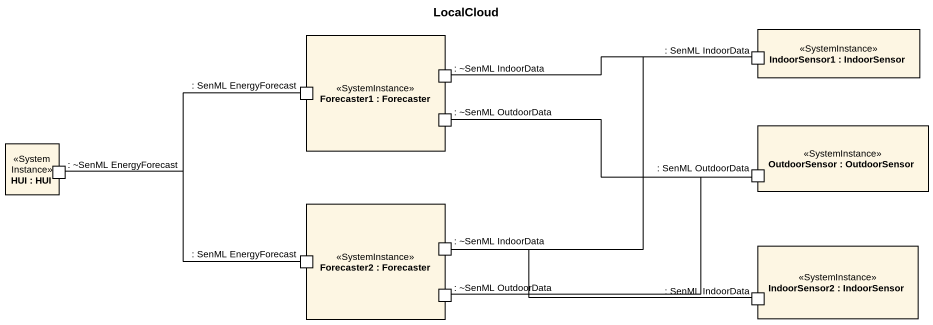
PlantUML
@startuml
title LocalCloud
rectangle "Forecaster1 : Forecaster" as Forecaster1 <<SystemInstance>> {
  port ": SenML EnergyForecast" as SenML_EnergyForecast
  port ": ~SenML IndoorData" as SenML_IndoorData_2
  port ": ~SenML OutdoorData" as SenML_OutdoorData
}
rectangle "IndoorSensor1 : IndoorSensor" as IndoorSensor1 <<SystemInstance>> {
  port ": SenML IndoorData" as SenML_IndoorData
}
rectangle "OutdoorSensor : OutdoorSensor" as OutdoorSensor <<SystemInstance>> {
  port ": SenML OutdoorData" as SenML_OutdoorData_2
}
rectangle "HUI : HUI" as HUI <<SystemInstance>> {
  port ": ~SenML EnergyForecast" as SenML_EnergyForecast_2
}
rectangle "Forecaster2 : Forecaster" as Forecaster2 <<SystemInstance>> {
  port ": SenML EnergyForecast" as SenML_EnergyForecast_3
  port ": ~SenML IndoorData" as SenML_IndoorData_3
  port ": ~SenML OutdoorData" as SenML_OutdoorData_3
}
rectangle "IndoorSensor2 : IndoorSensor" as IndoorSensor2 <<SystemInstance>> {
  port ": SenML IndoorData" as SenML_IndoorData_4
}
SenML_IndoorData_2 -right- SenML_IndoorData
SenML_OutdoorData -right- SenML_OutdoorData_2
SenML_EnergyForecast_2 -right- SenML_EnergyForecast
SenML_EnergyForecast_2 -right- SenML_EnergyForecast_3
SenML_IndoorData_3 -up- SenML_IndoorData
SenML_IndoorData_3 -right- SenML_IndoorData_4
SenML_OutdoorData_3 -right- SenML_OutdoorData_2
@enduml
